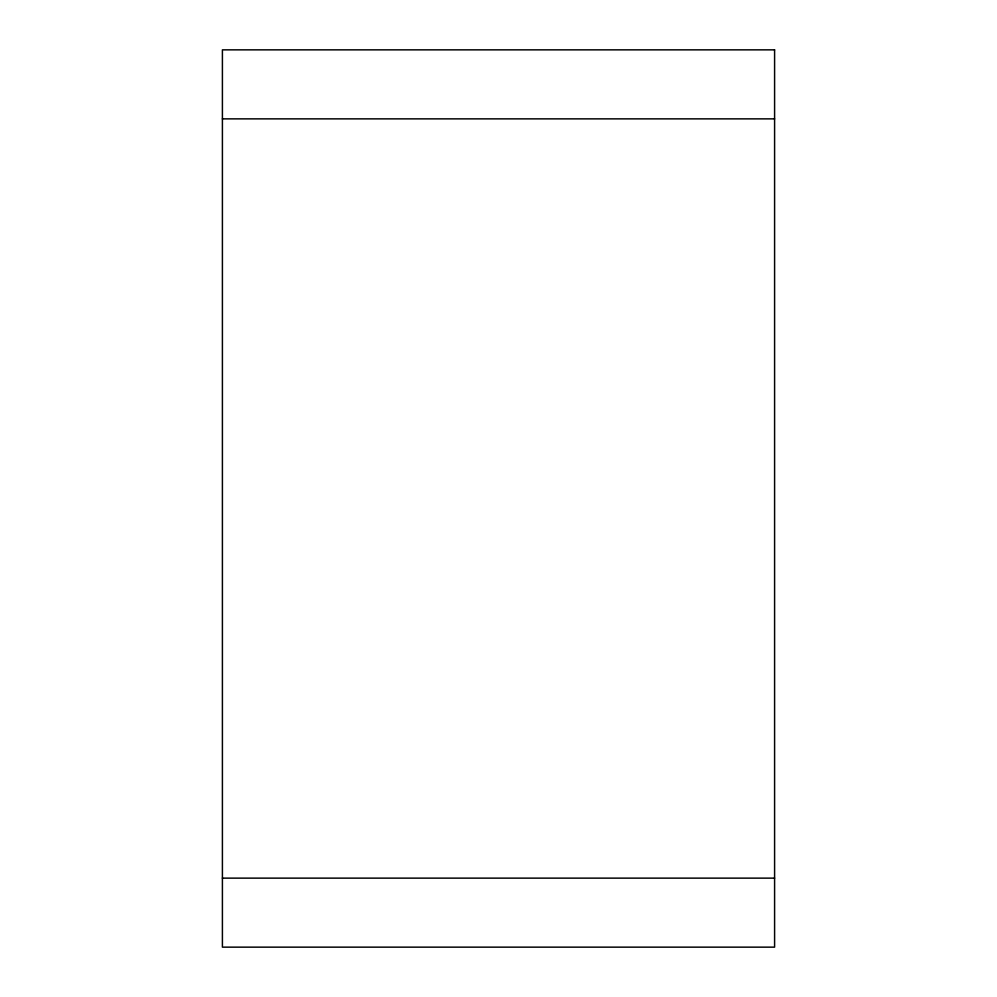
<?xml version="1.0" encoding="UTF-8"?>
<svg xmlns="http://www.w3.org/2000/svg" width="997" height="997" viewBox="0 0 997 997"><rect width="100%" height="100%" fill="white"/><g stroke="black" fill="none" stroke-linecap="round" stroke-linejoin="round"><path stroke-width="1.5" d="M222.406 118.867L774.594 118.867M222.406 878.133L774.594 878.133M774.594 49.85L222.406 49.85L222.406 947.15L774.594 947.15L774.594 49.85"/></g></svg>
